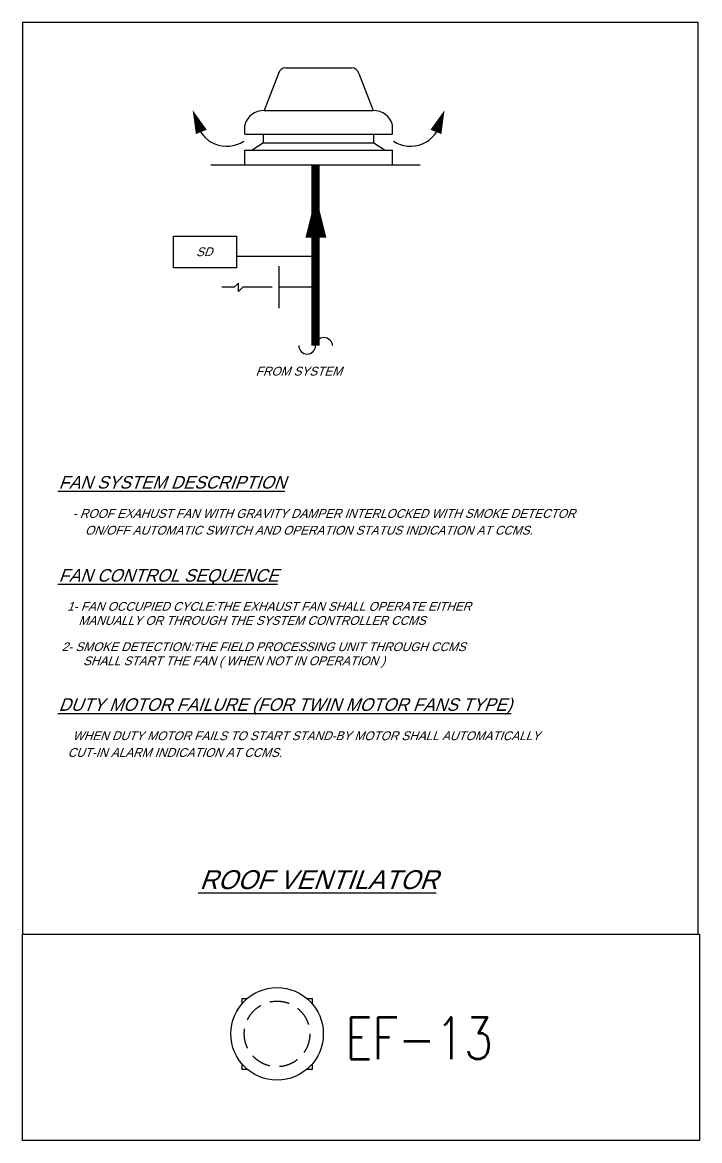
# Model space of a CAD drawing. Extents: x 462150 to 608263, y 35809 to 85242.
# Drawn here: x 484739 to 492823, y 52167 to 65506 of the extents above; entities that cross this region are included whole.
import ezdxf
from ezdxf.enums import TextEntityAlignment as Align

# ---------------------------------------------------------------- set-up
doc = ezdxf.new("R2010")
doc.units = 0
doc.header["$LTSCALE"] = 500
doc.header["$MEASUREMENT"] = 0
doc.linetypes.add('DASHED2', pattern=[0.375, 0.25, -0.125])
for name, color, linetype in [('AC-EXAUST DUCT', 40, 'Continuous'), ('AC-TEXT', 7, 'Continuous'), ('ARNOTE', 4, 'Continuous'), ('ARROW', 2, 'Continuous'), ('FIT', 6, 'Continuous'), ('LEROY100', 2, 'Continuous'), ('LINE', 6, 'Continuous'), ('M_ARR', 2, 'Continuous'), ('M_FAN', 2, 'Continuous'), ('M_RV', 2, 'Continuous'), ('MLEROY80', 2, 'Continuous')]:
    doc.layers.add(name, color=color, linetype=linetype)
doc.styles.add('LEROY100', font='stencil', dxfattribs={"height": 2.7})
doc.styles.add('ML80', font='STENCIL', dxfattribs={"oblique": 20, "height": 210})
doc.styles.add('ROMANS', font='romans.shx', dxfattribs={"width": 0.8, "height": 100})
doc.styles.add('STENCIL', font='stencil.shx', dxfattribs={"height": 0.3})

# ---------------------------------------------------------------- blocks, each defined once
blk = doc.blocks.new('CUT00')
at = {"color": 2}
blk.add_lwpolyline([(0, 1, 1), (0, 0, -1), (0, -1)], format="xyb", dxfattribs=at)
blk = doc.blocks.new('ARR01B')
at = {"color": 2}
blk.add_lwpolyline([(-2, 0, 1, 0, 0), (0, 0, 0, 0, 0)], format="xyseb", dxfattribs=at)
blk = doc.blocks.new('M_ERV')
at = {"layer": 'M_FAN'}
for p, q in [((-1.37, 3.111), (-1.861, 1.846)), ((-1.127, 3.301), (1.127, 3.301)), ((1.37, 3.111), (1.861, 1.846)), ((-1.861, 1.846), (1.861, 1.846)), ((-2.521, 1.046), (-2.521, 1.353)), ((2.521, 1.046), (2.521, 1.353)), ((-2.521, 1.046), (2.521, 1.046)), ((-1.884, 0.75), (-1.884, 1.046)), ((1.884, 0.75), (1.884, 1.046)), ((-2.521, 0.5), (2.521, 0.5)), ((-2.521, 0), (-2.521, 0.5)), ((-1.884, 0.75), (-2.271, 0.5)), ((-1.884, 0.75), (1.884, 0.75)), ((1.884, 0.75), (2.271, 0.5)), ((2.521, 0), (2.521, 0.5)), ((-2.521, 0), (2.521, 0))]:
    blk.add_line(p, q, dxfattribs=at)
for centre, radius, start, end in [((-1.127, 3.051), 0.25, 90, 165.9638), ((1.127, 3.051), 0.25, 14.0362, 90), ((-1.882, 1.186), 0.66, 88.1212, 165.3958), ((1.882, 1.186), 0.66, 14.6042, 91.8788), ((-3.131, 1.701), 1.068, 191.8808, 302.9132), ((3.131, 1.701), 1.068, 237.0868, 348.1192)]:
    blk.add_arc(centre, radius, start, end, dxfattribs=at)
at = {"layer": 'ARROW', "yscale": 0.4, "zscale": 0.4}
for p, xscale, rotation in [((-4.295, 1.863), -0.4, 291.6166027197141), ((4.295, 1.863), 0.4, 68.38339728028588)]:
    blk.add_blockref('ARR01B', p, dxfattribs=dict(at, xscale=xscale, rotation=rotation))
blk = doc.blocks.new('ARR03B')
at = {"color": 2}
blk.add_lwpolyline([(0, 0), (-2, 0), (-3.5, 0), (-4, 0.5), (-4, -0.5), (-4.5, 0), (-6, 0)], dxfattribs=at)
blk = doc.blocks.new('WWWW')
at = {"color": 2}
for p, q in [((-225, 225), (-190.1, 225)), ((-225, 225), (-225, 190.1)), ((190.1, 225), (225, 225)), ((225, 190.1), (225, 225)), ((-225, -190.1), (-225, -225)), ((225, -225), (225, -190.1)), ((-225, -225), (-190.1, -225)), ((190.1, -225), (225, -225))]:
    blk.add_line(p, q, dxfattribs=at)
at = {"color": 200}
blk.add_circle((0, 0), 294.5, dxfattribs=at)
at = {"color": 200, "linetype": 'DASHED2'}
blk.add_circle((0, 0), 208.6, dxfattribs=at)

msp = doc.modelspace()

# ---------------------------------------------------------------- linework, layer by layer
for p, q in [((486988.1, 63808.1), (489488.1, 63808.1)), ((486544.2, 62954.5), (487294.2, 62954.5)), ((486544.2, 62579.5), (486544.2, 62954.5)), ((487294.2, 62954.5), (487294.2, 62579.5)), ((488209.9, 62714.5), (487294.2, 62714.5)), ((487294.2, 62579.5), (486544.2, 62579.5)), ((487799, 62596.7), (487799, 62096.7)), ((488209.9, 62346.7), (487799, 62346.7)), ((488209.9, 62346.7), (487799, 62346.7))]:
    msp.add_line(p, q)
for points in [[(492805.8, 65506.2), (484739.5, 65506.2), (484739.5, 54628.2), (492805.8, 54628.2)], [(484739.5, 54628.2), (492822.6, 54628.2), (492822.6, 52166.7), (484739.5, 52166.7)]]:
    msp.add_lwpolyline(points, close=True)
at = {"layer": 'FIT', "const_width": 100}
msp.add_lwpolyline([(488238.1, 61649.9), (488238.1, 63808.1)], dxfattribs=at)

# ---------------------------------------------------------------- block references
at = {"xscale": 200, "yscale": 200, "zscale": 200, "rotation": 90}
msp.add_blockref('CUT00', (488238.1, 61649.9), dxfattribs=at)
at = {"layer": 'AC-EXAUST DUCT', "xscale": 1.875, "yscale": 1.875, "zscale": 1.875}
msp.add_blockref('WWWW', (487779.2, 53439.6), dxfattribs=at)
at = {"layer": 'LINE', "xscale": 250, "yscale": 250, "zscale": 250, "rotation": 90}
msp.add_blockref('ARR01B', (488243.4, 63439.1), dxfattribs=at)
at = {"layer": 'M_ARR', "xscale": -100, "yscale": 100, "zscale": 100, "rotation": 180}
msp.add_blockref('ARR03B', (487719, 62346.7), dxfattribs=at)
at = {"layer": 'M_RV', "xscale": 350, "yscale": 350, "zscale": 350}
msp.add_blockref('M_ERV', (488275.2, 63807.8), dxfattribs=at)

# ---------------------------------------------------------------- texts
at = {"style": 'STENCIL', "oblique": 20}
msp.add_text('SD', height=105, dxfattribs=at).set_placement((486811.6, 62717.3))
at = {"layer": 'AC-TEXT', "style": 'ROMANS', "width": 0.8}
msp.add_text('EF-13', height=500, dxfattribs=at).set_placement((488589.6, 53140.2))
at = {"layer": 'ARNOTE', "style": 'STENCIL', "oblique": 20}
msp.add_text('%%UROOF VENTILATOR', height=225, dxfattribs=at).set_placement((488274, 55167.4), align=Align.CENTER)
at = {"layer": 'LEROY100', "oblique": 20}
for s, style, p in [('- ROOF EXAHUST FAN WITH GRAVITY DAMPER INTERLOCKED WITH SMOKE DETECTOR  ', 'LEROY100', (485339.3, 59595.2)), ('ON/OFF AUTOMATIC SWITCH AND OPERATION STATUS INDICATION AT CCMS.', 'LEROY100', (485486.7, 59395.2)), ('1- FAN OCCUPIED CYCLE:THE EXHAUST FAN SHALL OPERATE EITHER   ', 'STENCIL', (485272.3, 58487.1)), (' MANUALLY OR THROUGH THE SYSTEM CONTROLLER CCMS', 'STENCIL', (485370.3, 58319.1)), ('2- SMOKE DETECTION:THE FIELD PROCESSING UNIT THROUGH CCMS', 'STENCIL', (485207.5, 58006.1)), ('SHALL START THE FAN ( WHEN NOT IN OPERATION )', 'STENCIL', (485464, 57838.1)), ('WHEN DUTY MOTOR FAILS TO START STAND-BY MOTOR SHALL AUTOMATICALLY ', 'LEROY100', (485339.3, 56944)), (' CUT-IN ALARM INDICATION AT CCMS.', 'LEROY100', (485241, 56744))]:
    msp.add_text(s, height=105, dxfattribs=dict(at, style=style)).set_placement(p)
at = {"layer": 'LINE', "style": 'LEROY100', "oblique": 20}
for s, p in [('%%UFAN SYSTEM DESCRIPTION', (485172.4, 59944.6)), ('%%UFAN CONTROL SEQUENCE', (485172.4, 58834.3)), ('%%UDUTY MOTOR FAILURE (FOR TWIN MOTOR FANS TYPE)', (485172.4, 57293.5))]:
    msp.add_text(s, height=150.15, dxfattribs=at).set_placement(p)
at = {"layer": 'MLEROY80', "style": 'ML80', "oblique": 20}
msp.add_text('FROM SYSTEM', height=105, dxfattribs=at).set_placement((487523.4, 61292.5))

doc.saveas('drawing.dxf')
